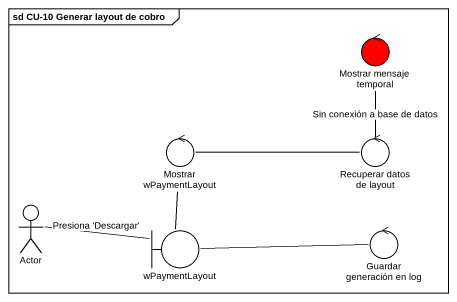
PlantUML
@startuml
mainframe sd CU-10 Generar layout de cobro
control "Mostrar mensaje temporal" as Mostrar_mensaje_temporal #FF0000
control "Mostrar wPaymentLayout" as Mostrar_wPaymentLayout
control "Recuperar datos de layout" as Recuperar_datos_de_layout
actor "Actor" as Actor_
boundary wPaymentLayout
control "Guardar generación en log" as Guardar_generación_en_log
Recuperar_datos_de_layout -up- Mostrar_mensaje_temporal : Sin conexión a base de datos
Recuperar_datos_de_layout -left- Mostrar_wPaymentLayout
Actor_ -right- wPaymentLayout : Presiona 'Descargar'
wPaymentLayout -up- Mostrar_wPaymentLayout
Guardar_generación_en_log -left- wPaymentLayout
@enduml
